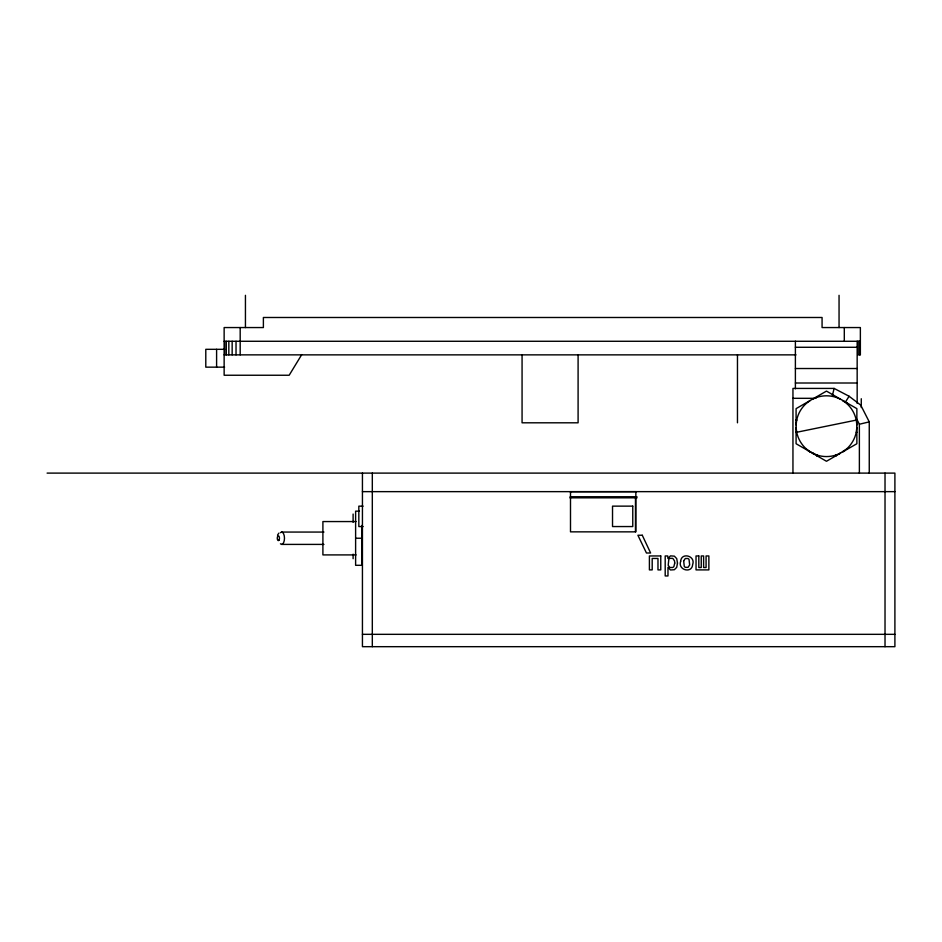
<?xml version="1.0" encoding="UTF-8"?>
<svg xmlns="http://www.w3.org/2000/svg" width="942" height="942" viewBox="0 0 942 942"><rect width="100%" height="100%" fill="white"/><g stroke="black" fill="none" stroke-linecap="round" stroke-linejoin="round"><path stroke-width="1.41" d="M816.808 455.704L816.844 455.01L808.13 450.688M840.617 399.255L836.096 397.359L836.131 396.664M796.308 422.522L796.084 424.948L796.697 420.108A30.391 30.391 0 0 1 806.317 403.435L810.214 400.48M856.867 427.409L856.243 432.26A30.391 30.391 0 0 1 846.622 448.934L838.415 454.385M832.398 395.487L834.129 388.422L849.107 396.264L860.741 405.142L869.254 421.875L869.254 473.108M816.844 455.01L816.655 455.61L816.844 455.01A30.391 30.391 0 0 0 836.096 455.01L840.594 453.09L826.475 461.274L796.084 443.729L796.084 408.64L826.475 391.095L856.867 408.64L856.867 443.729L842.713 451.866L844.809 450.688M812.334 399.255L816.844 397.359A30.391 30.391 0 0 1 836.096 397.359L836.296 396.759M796.084 427.409L796.697 432.26A30.391 30.391 0 0 0 806.317 448.934L805.74 449.31L806.317 448.934L810.214 451.889L808.212 450.476M856.867 424.948L856.243 420.108A30.391 30.391 0 0 0 846.622 403.435L846.893 402.882M277.513 535.08L278.879 533.137M301.734 354.616L289.17 375.246L224.137 375.246L224.137 327.557L263.383 327.557L263.383 317.489L822.072 317.489L822.072 327.557L860.364 327.557L860.364 354.863L858.209 354.863L858.209 341.275M845.304 402.246L849.107 396.264M844.727 401.893L842.725 400.48L846.622 403.435L847.035 402.964M796.084 432.578L796.697 432.26L796.084 432.225M856.243 420.108L856.867 419.791M859.375 473.108L859.375 424.241L869.254 421.875M796.084 432.39L856.867 419.979M796.084 420.144L796.697 420.108L796.084 419.791M856.867 432.225L856.243 432.26L856.867 432.39M224.137 341.275L860.364 341.275M795.389 347.28L857.161 347.28M224.596 349.317L205.792 349.317L205.792 367.156L224.596 367.156M224.137 354.863L796.002 354.863M795.389 368.522L857.161 368.522M795.389 383.005L857.161 383.005M834.129 388.422L792.952 388.422L792.952 473.108M792.952 398.313L815.913 398.313M47.1 473.108L894.9 473.108L894.9 646.683L362.435 646.683L362.435 473.108M362.435 491.642L894.9 491.642M570.157 491.7L636.191 491.665M570.157 496.74L636.98 496.74M569.934 497.823L637.039 497.823M363.117 506.16L358.831 506.16L358.831 526.566L363.117 526.566M359.432 511.165L355.617 511.165L355.617 565.306L361.975 565.306L361.975 525.412M356.052 521.562L322.906 521.562L322.906 554.909L356.052 554.909M281.658 532.065L323.942 532.065M355.617 538.235L361.975 538.235M281.658 544.405L323.942 544.405M362.435 634.331L894.9 634.331M796.084 419.979L796.697 420.108M814.559 454.138L812.345 453.09L814.524 454.385M816.502 396.853L816.844 397.359L816.808 396.664M836.131 455.704L836.096 455.01L836.437 455.528M856.69 418.978L859.375 424.241M816.655 396.759L816.844 397.359M836.096 455.01L836.296 455.61M885.021 473.108L885.021 646.683M861.271 398.737L861.271 407.509M859.811 341.275L859.811 354.863M857.161 341.204L857.161 403.412M844.303 327.557L844.303 341.275M839.051 295.317L839.051 327.557M795.389 341.204L795.389 388.822M737.468 354.863L737.468 422.805M635.85 491.642L635.85 531.853L570.499 531.853L570.499 491.642M635.473 497.8L635.473 531.783M578.094 354.863L578.094 422.805L522.068 422.805L522.068 354.863M372.314 473.108L372.314 646.683M353.109 514.049L353.109 522.292M353.109 554.167L353.109 558.7M245.438 295.317L245.438 327.557M240.186 327.557L240.186 354.863M236.03 341.275L236.03 354.863M232.156 341.275L232.156 354.863M228.835 341.275L228.835 354.863M226.28 341.275L226.28 354.863M224.679 341.275L224.679 354.863M216.601 349.317L216.601 367.156M280.433 532.677A6.17 2.826 -90 0 1 284.484 538.235A6.17 2.826 -90 0 1 280.433 543.793M677.498 563.057L676.709 567.355L674.354 569.71L670.492 569.981L667.984 567.367L667.984 575.951L665.193 575.951L665.193 555.957L667.713 555.957L667.937 558.476L670.468 555.874L674.354 556.157L676.709 558.606L677.498 563.057M680.654 561.291C677.486 569.992 691.958 573.972 692.664 564.552C695.844 555.851 681.372 551.882 680.654 561.291M683.657 560.914L684.281 566.425L685.293 567.355L688.025 567.355L689.662 564.929L689.038 559.418L688.025 558.5L685.293 558.5L683.657 560.914M674.743 563.057L673.871 566.601L672.8 567.496L669.88 567.508L668.196 565.294L668.832 559.171L669.88 558.335L672.8 558.37L674.519 560.89L674.743 563.057M632.765 506.137L612.524 506.137L612.524 526.554L632.765 526.554L632.765 506.137M642.279 535.244L637.899 535.244L646.447 553.001L650.616 553.001L642.279 535.244M660.766 555.957L649.403 555.957L649.403 569.898L652.194 569.898L652.194 558.453L657.975 558.453L657.975 569.898L660.766 569.898L660.766 555.957M698.811 555.957L696.032 555.957L696.032 569.898L708.867 569.898L708.867 555.957L706.076 555.957L706.076 567.531L703.615 567.531L703.615 555.957L701.248 555.957L701.248 567.531L698.811 567.531L698.811 555.957M278.973 540.19A2.367 1.083 -90 0 0 278.832 536.104A2.367 1.083 -90 0 0 277.278 538.412A2.367 1.083 -90 0 0 278.973 540.19"/></g></svg>
